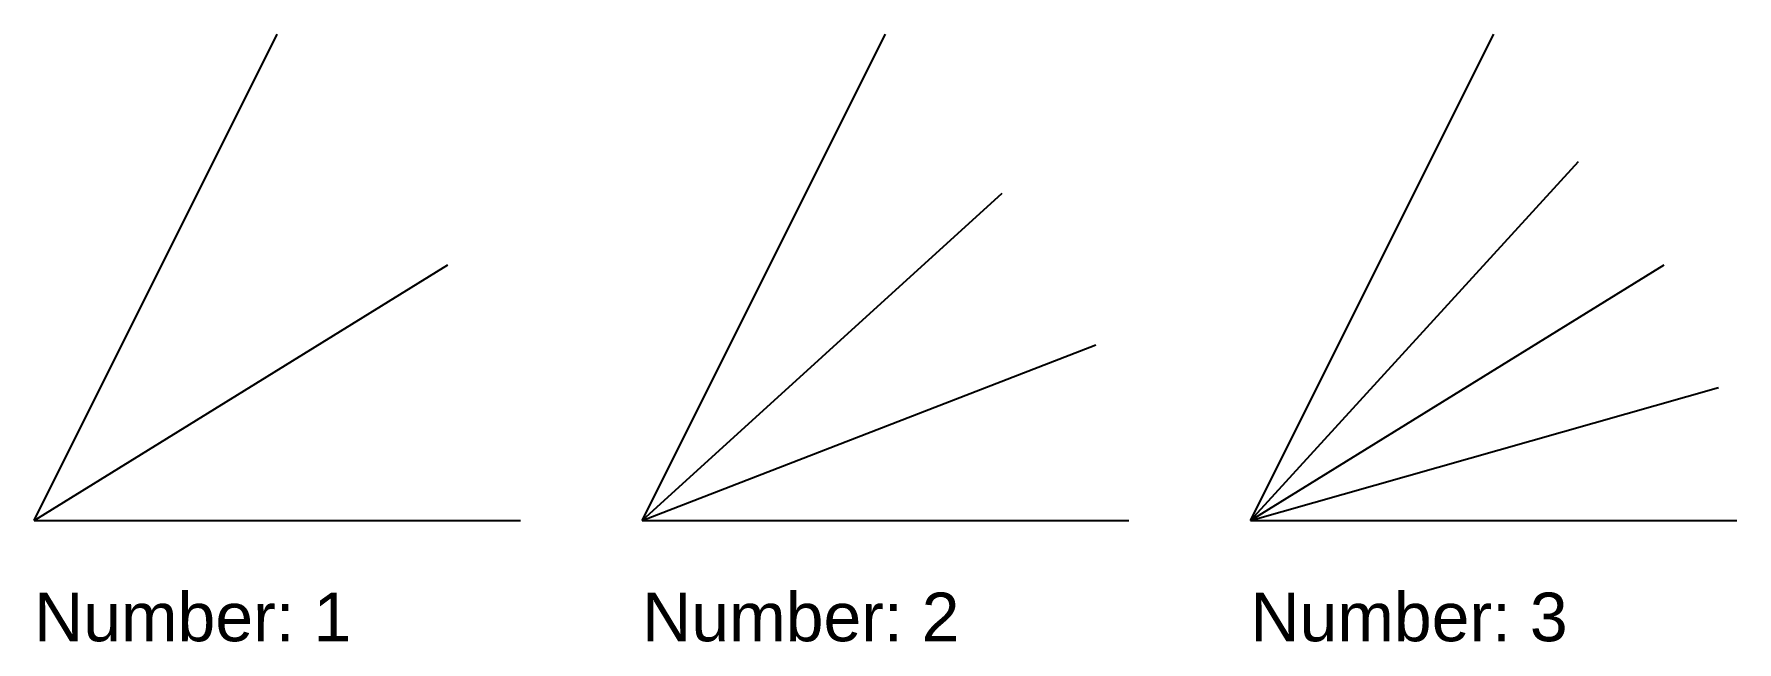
# Model space of a CAD drawing. Extents: x 20 to 300, y 0 to 100.
import ezdxf

# ---------------------------------------------------------------- set-up
doc = ezdxf.new("R2010")
doc.units = 0
doc.layers.get('0').update_dxf_attribs({"lineweight": 25})
doc.layers.add('bisector', color=5, linetype='Continuous', lineweight=25)
doc.styles.add('textstyle0', font='')
doc.styles.add('textstyle1', font='')
doc.styles.add('textstyle2', font='')
doc.styles.get('textstyle0').set_extended_font_data('Arial')
doc.styles.get('textstyle1').set_extended_font_data('Arial')
doc.styles.get('textstyle2').set_extended_font_data('Arial')

msp = doc.modelspace()

# ---------------------------------------------------------------- linework, layer by layer
for p, q in [((20, 20), (60, 100)), ((120, 20), (160, 100)), ((220, 20), (260, 100)), ((20, 20), (100, 20)), ((120, 20), (200, 20)), ((220, 20), (300, 20))]:
    msp.add_line(p, q)
at = {"layer": 'bisector'}
for p, q in [((220, 20), (273.97, 79.05)), ((120, 20), (179.18, 73.83)), ((20, 20), (88.05, 62.06)), ((220, 20), (288.05, 62.06)), ((120, 20), (194.61, 48.86)), ((220, 20), (296.96, 41.86))]:
    msp.add_line(p, q, dxfattribs=at)

# ---------------------------------------------------------------- texts
at = {"char_height": 8, "attachment_point": 7}
for s, insert, style in [('Number:\\~1', (20, 0), 'textstyle2'), ('Number:\\~2', (120, 0), 'textstyle0'), ('Number:\\~3', (220, 0), 'textstyle1')]:
    msp.add_mtext(s, dxfattribs=dict(at, insert=insert, style=style))

doc.saveas('drawing.dxf')
